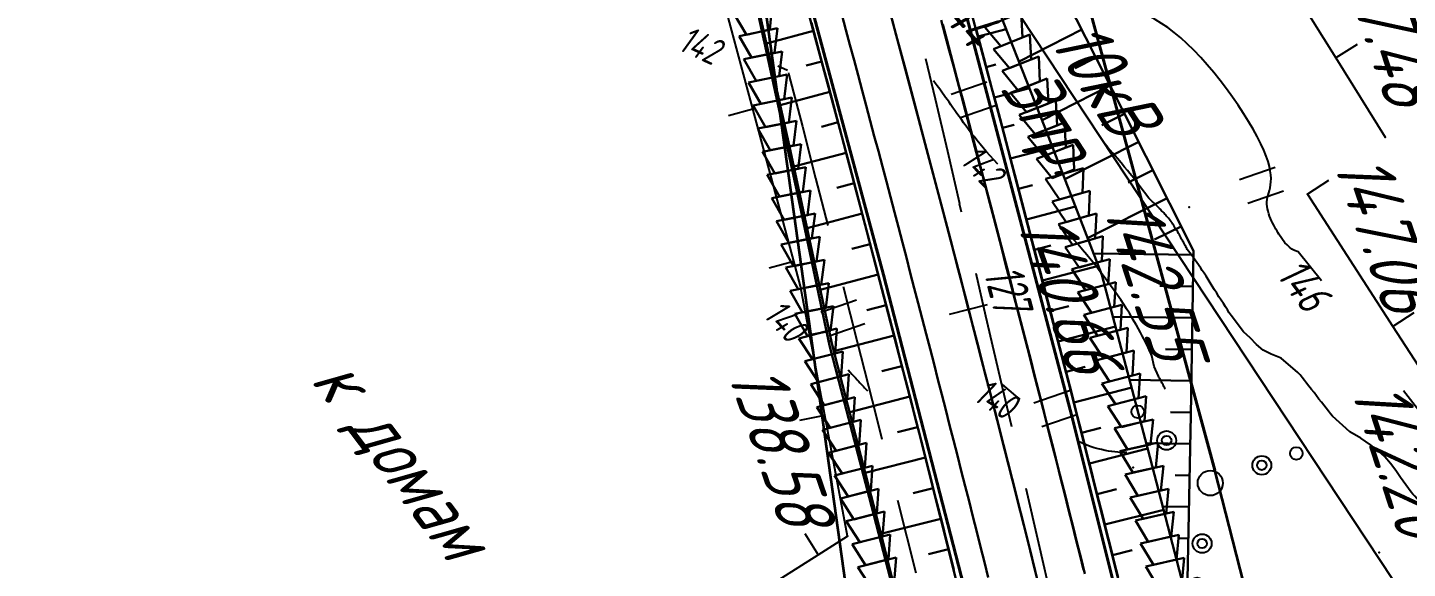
# Model space of a CAD drawing. Header units: millimetres. Extents: x -698 to 8131, y -704 to 4503.
# Drawn here: x 7918.2 to 8005.9, y -270.7 to -236.4 of the extents above; entities that cross this region are included whole.
import ezdxf

# ---------------------------------------------------------------- set-up
doc = ezdxf.new("R2010")
doc.units = ezdxf.units.MM
doc.linetypes.add('CONTI', pattern=[0])
for name, color, linetype, lineweight in [('10', 1, 'Continuous', 35), ('КОПИЯ_ОСЬ_13_ОТКОСЫ', 7, 'Continuous', 30), ('КОПИЯ_ОСЬ_ГРАНИЦЫ_ПОЛОС', 7, 'Continuous', 30), ('КОПИЯ_ОСЬ_ОТКОСЫ', 7, 'Continuous', 30), ('Огражд-перила', 1, 'ограждение2', 40), ('ОСЬ_ВЕРХ_ПОКРЫТИЯ_ГРАНИЦЫ_ПОЛОС', 7, 'Continuous', 30), ('ОСЬ_ВЕРХ_ПОКРЫТИЯ_ОСЬ', 1, 'Continuous', 30)]:
    doc.layers.add(name, color=color, linetype=linetype, lineweight=lineweight)
for name, color, linetype in [('GOR_BDEFAULT', 212, 'CONTI'), ('NAD_MDEFAULT', 7, 'CONTI'), ('PI_OTDEFAULT', 172, 'CONTI'), ('PI_TTDEFAULT', 5, 'CONTI'), ('SIT_LDEFAULT', 7, 'CONTI'), ('USLZNDEFAULT', 7, 'CONTI'), ('канава', 7, 'Continuous'), ('ОСЬ_ВЕРХ_ПОКРЫТИЯ_ПИКЕТЫ', 1, 'Continuous'), ('разметка', 7, 'Continuous')]:
    doc.layers.add(name, color=color, linetype=linetype)
doc.layers.get('КОПИЯ_ОСЬ_ОТКОСЫ').off()
doc.styles.add('eskd', font='isocpeui.ttf', dxfattribs={"width": 1.2})
doc.styles.add('SHRFT', font='isocpeui.ttf', dxfattribs={"width": 3.5})
doc.styles.get("Standard").update_dxf_attribs({"font": 'isocpeui.ttf'})
doc.linetypes.add('ограждение2', pattern='A,0.25,-0.1,[132,ltypeshp.shx,S=0.1,R=0,X=-0.1,Y=0],-0.1,1', length=1.45)

# ---------------------------------------------------------------- blocks, each defined once
blk = doc.blocks.new('BL_2010')
at = {"color": 0}
for centre, radius in [((0, 5.78), 0.4), ((0, 3.46), 0.6), ((0, 3.46), 0.3), ((0, 0), 0.8), ((-3.46, -1.74), 0.6), ((-3.46, -1.74), 0.3), ((3.46, -1.74), 0.6), ((3.46, -1.74), 0.3), ((-5.78, -2.88), 0.4), ((5.78, -2.88), 0.4)]:
    blk.add_circle(centre, radius, dxfattribs=at)
blk = doc.blocks.new('BL_2011')
at = {"color": 0}
for p, q in [((0, 0), (0, 2.4)), ((1.6, 0), (1.6, 2.4))]:
    blk.add_line(p, q, dxfattribs=at)
blk = doc.blocks.new('6')
at = {"layer": 'канава', "color": 5, "linetype": 'Continuous', "lineweight": 30}
for p, q in [((-1.5, -1.25), (-1.5, 1.25)), ((0, 0.75), (-1.5, 1.25)), ((0, 0.75), (0, -0.75)), ((0, -0.75), (-1.5, -1.25))]:
    blk.add_line(p, q, dxfattribs=at)
blk = doc.blocks.new('*U54')
at = {"layer": 'КОПИЯ_ОСЬ_13_ОТКОСЫ'}
for points in [[(266.116, -490.899), (269.808, -500.302), (273.454, -509.722), (276.51, -521.282), (279.502, -532.858)], [(270.131, -490.128), (274.724, -499.16), (279.274, -508.213), (279.115, -518.639), (278.901, -529.064), (280.827, -533.516), (286.944, -547.715), (287.905, -550.363), (288.742, -554.12), (289.783, -558.892), (290.59, -562.774), (291.356, -566.715), (291.384, -566.824), (291.434, -567.044), (291.476, -567.265), (291.511, -567.487), (291.54, -567.71), (291.859, -570.746), (292.134, -573.809), (292.356, -576.9), (292.519, -580.015), (292.612, -583.153), (292.629, -586.311), (292.561, -589.485)], [(272.184, -494.15), (268.196, -496.18)], [(273.09, -495.933), (271.76, -496.608)], [(273.994, -497.717), (269.657, -499.914)], [(274.897, -499.502), (273.451, -500.233)], [(275.798, -501.287), (271.111, -503.65)], [(276.698, -503.074), (275.135, -503.86)], [(277.596, -504.861), (272.556, -507.389)], [(278.492, -506.649), (276.811, -507.49)], [(279.271, -508.464), (272.939, -508.383)], [(279.244, -510.464), (277.134, -510.435)], [(279.216, -512.464), (274.166, -512.389)], [(279.185, -514.464), (277.502, -514.437)], [(279.152, -516.463), (275.228, -516.397)], [(279.118, -518.463), (277.81, -518.44)], [(279.081, -520.463), (276.282, -520.41)], [(279.043, -522.462), (278.11, -522.444)], [(279.002, -524.462), (277.33, -524.427)], [(278.96, -526.461), (278.402, -526.449)]]:
    blk.add_lwpolyline(points, dxfattribs=at)
blk = doc.blocks.new('*U57')
at = {"layer": 'КОПИЯ_ОСЬ_13_ОТКОСЫ'}
for points in [[(281.274, -496.154), (282.914, -503.429), (284.528, -510.71), (287.228, -523.184), (290.183, -534.663), (293.073, -546.158)], [(282.013, -499.84), (282.859, -503.739), (282.926, -504.03), (285.013, -513.625), (287.054, -523.229), (289.583, -532.859), (292.065, -542.5)], [(282.789, -503.414), (282.905, -503.388)], [(283.22, -505.367), (283.259, -505.358)], [(283.648, -507.32), (283.774, -507.293)], [(284.073, -509.275), (284.115, -509.265)], [(284.497, -511.229), (284.634, -511.199)], [(284.918, -513.184), (284.964, -513.174)], [(285.338, -515.14), (285.48, -515.109)], [(285.756, -517.095), (285.803, -517.085)], [(286.172, -519.052), (286.327, -519.019)], [(286.586, -521.008), (286.638, -520.998)], [(286.998, -522.966), (287.173, -522.929)], [(287.497, -524.902), (287.554, -524.887)], [(288.007, -526.836), (288.164, -526.794)], [(288.515, -528.77), (288.568, -528.757)], [(289.021, -530.705), (289.162, -530.668)], [(289.526, -532.641), (289.573, -532.628)], [(290.028, -534.576), (290.152, -534.544)], [(290.529, -536.513), (290.57, -536.502)]]:
    blk.add_lwpolyline(points, dxfattribs=at)

msp = doc.modelspace()

# ---------------------------------------------------------------- linework, layer by layer
at = {"layer": '10'}
for points in [[(7384.503, 596.294), (7438.513, 545.904), (7502.403, 474.094), (7557.083, 408.214), (7599.643, 364.494), (7714.093, 267.324), (7782.333, 205.664), (7802.953, 187.964), (7827.053, 167.284), (7831.933, 163.094), (7846.053, 144.894), (7851.593, 137.764), (7868.693, 97.284), (7876.343, 79.154), (7881.943, 63.124), (7904.923, -2.646), (7913.743, -6.586), (7929.843, -50.886), (7929.843, -50.886), (7966.053, -166.916), (7964.873, -168.836), (7968.623, -174.866), (7974.573, -194.306), (7993.635, -264.502)], [(7863.853, 70.864), (7884.476, 12.617), (7877.933, 4.654), (7901.503, -60.456), (7901.503, -60.456), (7903.353, -66.696), (7920.303, -88.716), (7920.303, -88.716), (7924.883, -103.006), (7927.523, -111.296), (7935.553, -136.466), (7947.793, -175.836), (7939.213, -182.256), (7941.853, -190.566), (7950.433, -184.326), (7954.713, -198.606), (7954.713, -198.606), (7964.685, -232.402), (7972.355, -287.432), (7972.925, -291.482), (7975.035, -306.552), (7979.805, -321.222), (7971.075, -330.472)], [(8007.615, -334.042), (8006.055, -312.952), (7993.635, -264.502), (7974.573, -194.306), (7968.623, -174.866), (7964.873, -168.836), (7966.053, -166.916), (7929.843, -50.886), (7929.843, -50.886), (7913.743, -6.586), (7904.923, -2.646), (7881.943, 63.124)], [(7954.713, -198.606), (7964.685, -232.402), (7972.355, -287.432), (7972.925, -291.482), (7975.035, -306.552), (7979.805, -321.222), (7971.075, -330.472), (7975.975, -333.902), (7980.045, -344.882), (7974.835, -356.852), (7975.845, -360.712)], [(7777.275, -561.382), (7779.235, -563.922), (7804.995, -544.202), (7801.735, -540.062), (7827.925, -519.342), (7830.075, -522.142), (7880.365, -480.112), (7888.765, -477.362), (7981.265, -400.242), (7996.105, -379.532), (8005.275, -357.472), (8007.615, -334.042), (8006.055, -312.952), (7993.635, -264.502)]]:
    msp.add_lwpolyline(points, dxfattribs=at)
at = {"layer": 'GOR_BDEFAULT', "color": 212, "flags": 128}
for points, elevation in [([(8000.419, -252.48), (7998.939, -250.65), (7998.709, -250.56), (7998.529, -250.47), (7998.379, -250.34), (7998.239, -250.2), (7998.089, -250.06), (7997.709, -249.52), (7997.649, -249.42), (7997.589, -249.32), (7997.519, -249.2), (7997.449, -249.08), (7997.379, -248.95), (7997.299, -248.81), (7997.239, -248.67), (7997.169, -248.52), (7997.109, -248.37), (7997.059, -248.22), (7997.019, -248.07), (7996.979, -247.92), (7996.959, -247.77), (7996.939, -247.62), (7996.949, -247.47), (7996.959, -247.33), (7996.989, -247.18), (7997.029, -247.04), (7997.069, -246.89), (7997.109, -246.74), (7997.149, -246.57), (7997.179, -246.39), (7997.199, -246.2), (7997.209, -245.99), (7997.199, -245.76), (7997.159, -245.5), (7997.109, -245.22), (7997.019, -244.91), (7996.899, -244.56), (7996.749, -244.19), (7996.559, -243.78), (7996.329, -243.33), (7996.069, -242.86), (7995.779, -242.37), (7995.459, -241.86), (7995.119, -241.34), (7994.759, -240.82), (7994.369, -240.29), (7993.979, -239.77), (7993.569, -239.26), (7993.159, -238.77), (7992.739, -238.3), (7992.309, -237.85), (7991.889, -237.43), (7991.469, -237.05), (7991.059, -236.72), (7990.659, -236.41), (7990.259, -236.15), (7989.859, -235.9), (7989.469, -235.69), (7989.089, -235.49), (7988.699, -235.3), (7988.319, -235.13), (7987.939, -234.96), (7987.559, -234.78), (7987.189, -234.61), (7986.809, -234.42), (7986.429, -234.22), (7986.039, -234), (7985.659, -233.76), (7985.269, -233.49), (7984.879, -233.2), (7984.499, -232.89), (7984.109, -232.55), (7983.729, -232.21), (7983.359, -231.86), (7982.989, -231.5), (7982.629, -231.14), (7982.289, -230.78), (7981.959, -230.43), (7981.649, -230.09), (7981.359, -229.76), (7981.079, -229.44), (7980.829, -229.15), (7980.599, -228.89), (7979.309, -227.21), (7979.029, -226.45), (7979.029, -226.38), (7979.019, -226.32), (7979.019, -226.25), (7979.019, -226.18), (7979.009, -226.11), (7979.009, -226.04), (7979.009, -225.97), (7978.999, -225.9), (7978.989, -225.82), (7978.979, -225.75), (7978.959, -225.68), (7978.939, -225.6), (7978.919, -225.53), (7978.879, -225.45), (7978.849, -225.38), (7978.799, -225.31), (7978.749, -225.23), (7978.699, -225.16), (7978.639, -225.08), (7978.569, -225.01), (7978.499, -224.93), (7978.419, -224.85), (7978.339, -224.76), (7978.259, -224.67), (7978.169, -224.58), (7978.079, -224.48), (7977.989, -224.38), (7977.899, -224.27), (7977.799, -224.16), (7977.699, -224.03), (7977.609, -223.9), (7977.509, -223.76), (7977.409, -223.61), (7977.319, -223.45), (7977.219, -223.28), (7977.119, -223.09), (7977.029, -222.89), (7976.939, -222.67), (7976.849, -222.44), (7976.759, -222.18), (7976.679, -221.91), (7976.599, -221.61), (7976.529, -221.29), (7976.459, -220.95), (7976.389, -220.58), (7976.329, -220.19), (7976.269, -219.77), (7976.219, -219.34), (7976.159, -218.88), (7976.109, -218.42), (7976.059, -217.94), (7975.999, -217.46), (7975.929, -216.97), (7975.869, -216.48), (7975.789, -216), (7975.709, -215.52), (7975.609, -215.05), (7975.509, -214.59), (7975.389, -214.14), (7975.259, -213.72), (7975.119, -213.31), (7974.959, -212.93), (7974.779, -212.56), (7974.589, -212.21), (7974.389, -211.87), (7974.169, -211.54), (7973.939, -211.22), (7973.689, -210.91), (7973.429, -210.6), (7973.159, -210.29), (7972.869, -209.98), (7972.569, -209.67), (7972.259, -209.35), (7971.929, -209.03), (7971.589, -208.69), (7971.249, -208.35), (7970.889, -207.99), (7970.519, -207.63), (7970.149, -207.27), (7969.779, -206.91), (7969.409, -206.54), (7969.039, -206.19), (7968.689, -205.83), (7968.339, -205.49), (7967.999, -205.16), (7967.679, -204.85), (7967.379, -204.55), (7967.099, -204.28), (7966.839, -204.02), (7966.609, -203.8)], 146), ([(7965.889, -238.84), (7966.499, -239.12)], 142), ([(7979.849, -245.08), (7979.609, -244.81), (7979.369, -244.55), (7979.139, -244.3), (7978.929, -244.05), (7978.729, -243.8), (7978.529, -243.56), (7978.349, -243.33), (7978.169, -243.1), (7977.999, -242.88), (7977.839, -242.66), (7977.679, -242.45), (7977.539, -242.24), (7977.389, -242.05), (7977.259, -241.85), (7977.129, -241.67), (7976.999, -241.49), (7976.879, -241.32), (7976.759, -241.15), (7976.649, -241), (7976.539, -240.85), (7976.439, -240.71), (7976.339, -240.57), (7976.249, -240.44), (7976.169, -240.32), (7976.089, -240.21), (7976.009, -240.11), (7975.939, -240.01), (7975.879, -239.93), (7975.819, -239.85), (7975.769, -239.78)], 142), ([(8016.859, -282.39), (8016.769, -282.33), (8016.669, -282.27), (8016.549, -282.2), (8016.429, -282.11), (8016.289, -282.01), (8016.139, -281.89), (8015.969, -281.75), (8015.799, -281.59), (8015.609, -281.41), (8015.419, -281.21), (8015.209, -280.97), (8014.979, -280.71), (8014.749, -280.42), (8014.499, -280.1), (8014.239, -279.74), (8013.969, -279.34), (8013.689, -278.92), (8013.399, -278.47), (8013.099, -277.99), (8012.809, -277.51), (8012.509, -277.01), (8012.209, -276.5), (8011.919, -276), (8011.639, -275.5), (8011.359, -275.02), (8011.099, -274.55), (8010.849, -274.1), (8010.619, -273.68), (8010.409, -273.28), (8010.219, -272.93), (8009.339, -271.12), (8009.329, -270.86), (8009.289, -270.57), (8009.209, -270.24), (8009.079, -269.89), (8008.909, -269.53), (8008.759, -269.15), (8008.119, -268.25), (8008.009, -268.12), (8007.889, -267.98), (8007.759, -267.83), (8007.629, -267.67), (8007.489, -267.5), (8007.339, -267.33), (8007.189, -267.16), (8007.039, -266.98), (8006.889, -266.81), (8006.749, -266.64), (8006.609, -266.47), (8006.469, -266.31), (8006.339, -266.16), (8006.219, -266.02), (8006.109, -265.89), (8005.429, -264.96), (8005.139, -264.52), (8004.799, -264.08), (8004.429, -263.66), (8004.009, -263.28), (8003.519, -262.89), (8002.919, -262.48), (8002.219, -262.07), (8001.119, -261.07), (8000.989, -260.92), (8000.849, -260.75), (8000.709, -260.57), (8000.559, -260.38), (8000.409, -260.19), (8000.249, -259.99), (8000.099, -259.78), (7999.939, -259.58), (7999.779, -259.38), (7999.619, -259.18), (7999.469, -258.98), (7999.329, -258.8), (7999.179, -258.62), (7999.049, -258.46), (7998.919, -258.31), (7997.859, -257.4), (7997.219, -257.13), (7996.709, -256.88), (7996.289, -256.52), (7995.879, -256.11), (7995.469, -255.71), (7994.669, -254.68), (7994.559, -254.51), (7994.439, -254.33), (7994.309, -254.13), (7994.179, -253.93), (7994.039, -253.71), (7993.899, -253.49), (7993.759, -253.27), (7993.619, -253.05), (7993.479, -252.82), (7993.339, -252.61), (7993.209, -252.39), (7993.079, -252.19), (7992.959, -252), (7992.839, -251.83), (7992.739, -251.67), (7992.139, -250.82), (7991.889, -250.49), (7991.859, -250.43), (7991.819, -250.37), (7991.789, -250.3), (7991.749, -250.23), (7991.709, -250.16), (7991.669, -250.08), (7991.629, -250), (7991.579, -249.91), (7991.529, -249.83), (7991.489, -249.74), (7991.439, -249.65), (7991.389, -249.56), (7991.339, -249.47), (7991.289, -249.38), (7991.239, -249.3), (7991.179, -249.21), (7991.129, -249.13), (7991.079, -249.05), (7991.029, -248.97), (7990.969, -248.89), (7990.919, -248.81), (7990.859, -248.73), (7990.809, -248.66), (7990.749, -248.59), (7990.689, -248.51), (7990.639, -248.44), (7990.579, -248.37), (7990.519, -248.3), (7990.449, -248.23), (7990.389, -248.16), (7990.329, -248.1), (7990.259, -248.03), (7990.199, -247.96), (7990.129, -247.9), (7990.069, -247.83), (7989.999, -247.77), (7989.939, -247.71), (7989.869, -247.64), (7989.809, -247.58), (7989.739, -247.52), (7989.679, -247.46), (7989.619, -247.4), (7989.559, -247.34), (7989.509, -247.29), (7989.449, -247.23), (7988.829, -246.43), (7988.789, -246.37), (7988.749, -246.31), (7988.699, -246.24), (7988.639, -246.16), (7988.569, -246.07), (7988.479, -245.95), (7988.369, -245.82), (7988.239, -245.66), (7988.089, -245.47), (7987.909, -245.26), (7987.699, -245), (7987.449, -244.71), (7987.169, -244.38), (7986.849, -244.01), (7986.489, -243.58)], 144), ([(7990.509, -259.37), (7990.489, -259.33), (7990.459, -259.29), (7990.439, -259.24), (7990.409, -259.19), (7990.379, -259.13), (7990.349, -259.08), (7990.319, -259.02), (7990.279, -258.96), (7990.249, -258.9), (7990.219, -258.83), (7990.179, -258.77), (7990.149, -258.71), (7990.119, -258.65), (7990.089, -258.59), (7990.059, -258.53), (7989.789, -257.93), (7989.629, -257.25), (7989.589, -257.13), (7989.529, -257.01), (7989.469, -256.86), (7989.399, -256.71), (7989.319, -256.54), (7989.229, -256.36), (7989.139, -256.17), (7989.029, -255.97), (7988.919, -255.76), (7988.799, -255.53), (7988.659, -255.3), (7988.519, -255.06), (7988.369, -254.8), (7988.209, -254.54), (7988.029, -254.26), (7987.849, -253.98), (7987.659, -253.69), (7987.459, -253.39), (7987.239, -253.09), (7987.019, -252.78), (7986.789, -252.46), (7986.549, -252.14), (7986.299, -251.82), (7986.049, -251.49), (7985.779, -251.17), (7985.509, -250.84), (7985.239, -250.51), (7984.949, -250.18), (7984.659, -249.86), (7984.359, -249.53)], 142), ([(7970.339, -258.13), (7970.469, -258.28), (7970.589, -258.41), (7970.709, -258.53), (7970.809, -258.65), (7970.919, -258.76), (7971.009, -258.86), (7971.099, -258.96), (7971.179, -259.04), (7971.249, -259.13), (7971.319, -259.2), (7971.379, -259.27), (7971.439, -259.33), (7971.489, -259.38), (7971.539, -259.43), (7971.579, -259.47)], 140), ([(7981.269, -260.01), (7980.309, -259.2), (7980.139, -259.04)], 140), ([(8012.869, -267.74), (8012.659, -267.5), (8012.419, -267.24), (8012.169, -266.95), (8011.899, -266.64), (8011.609, -266.32), (8011.319, -265.99), (8011.019, -265.65), (8010.719, -265.31), (8010.429, -264.98), (8010.129, -264.64), (8009.849, -264.32), (8009.579, -264.01), (8009.319, -263.72), (8009.079, -263.45), (8008.869, -263.21), (8007.829, -261.99), (8007.759, -261.88), (8007.669, -261.77), (8007.579, -261.67), (8007.479, -261.58), (8007.359, -261.48), (8007.219, -261.38), (8007.049, -261.28), (8005.619, -259.46)], 146), ([(7988.059, -263.38), (7987.939, -263.38), (7987.799, -263.37), (7987.639, -263.37), (7987.469, -263.35), (7987.289, -263.34), (7987.099, -263.32), (7986.889, -263.29), (7986.679, -263.25), (7986.449, -263.2), (7986.219, -263.15), (7985.969, -263.08), (7985.719, -263), (7985.469, -262.9), (7985.209, -262.79), (7984.939, -262.67)], 140)]:
    msp.add_lwpolyline(points, dxfattribs=dict(at, elevation=elevation))
at = {"layer": 'PI_TTDEFAULT', "color": 5}
for p in [(8004.459, -243.36, 147.484), (7999.519, -246.99, 147.064), (7991.999, -247.8, 144.515), (7988.459, -264.33, 139.553), (7970.299, -268.7, 138.584), (8004.069, -269.72, 142.2)]:
    msp.add_point(p, dxfattribs=at)
at = {"layer": 'SIT_LDEFAULT', "color": 7}
for p, q in [((8019.999, -294.21), (7975.199, -226.45)), ((7996.039, -229.84), (8001.319, -238.33)), ((7964.289, -241.57), (7961.699, -231.92)), ((8002.679, -237.49), (8001.319, -238.33)), ((8001.319, -238.33), (8004.449, -243.37)), ((7975.889, -240.96), (7975.289, -238.39)), ((7966.559, -239.28), (7966.589, -239.4)), ((7966.589, -239.4), (7967.439, -242.68)), ((7976.669, -244.28), (7975.889, -240.96)), ((7962.749, -241.99), (7964.289, -241.57)), ((7966.889, -251.23), (7964.289, -241.57)), ((7967.439, -242.68), (7968.279, -245.97)), ((7977.439, -247.6), (7976.669, -244.28)), ((7968.279, -245.97), (7969.049, -248.98)), ((8000.859, -246.12), (7999.519, -246.99)), ((7999.519, -246.99), (8004.949, -255.39)), ((7977.549, -248.12), (7977.429, -247.6)), ((7965.339, -251.65), (7966.889, -251.23)), ((7967.319, -252.82), (7966.889, -251.23)), ((7979.099, -254.72), (7978.469, -252.02)), ((7968.859, -261.02), (7967.319, -252.82)), ((7970.029, -252.85), (7970.919, -256.36)), ((7980.159, -259.25), (7979.099, -254.72)), ((8006.289, -254.52), (8004.949, -255.39)), ((8004.949, -255.39), (8008.599, -261.03)), ((7970.929, -256.36), (7972.099, -260.98)), ((7980.749, -261.75), (7980.159, -259.25)), ((7967.289, -261.32), (7968.859, -261.02)), ((7970.309, -268.7), (7968.859, -261.02)), ((7972.099, -260.98), (7972.489, -262.54)), ((7973.479, -266.41), (7974.639, -271.01)), ((7982.459, -269.16), (7981.649, -265.66)), ((7967.589, -268.52), (7968.449, -269.87)), ((7968.449, -269.87), (7970.299, -268.7)), ((7959.989, -275.21), (7968.449, -269.87)), ((7983.539, -273.88), (7982.459, -269.16))]:
    msp.add_line(p, q, dxfattribs=at)
at = {"layer": 'КОПИЯ_ОСЬ_13_ОТКОСЫ'}
for points in [[(7975.611, -225.939), (7980.114, -242.647), (7984.477, -259.392), (7988.697, -276.174), (7993.229, -294.623), (7994.197, -298.331), (7995.393, -303.002), (7996.317, -306.77), (7997.196, -310.572), (7998.012, -314.401), (7998.392, -316.331), (7998.749, -318.265), (7998.975, -319.565), (7999.19, -320.866), (7999.392, -322.17), (7999.582, -323.484), (7999.759, -324.799), (7999.922, -326.115), (8000.036, -327.11), (8000.141, -328.106), (8000.236, -329.103), (8000.323, -330.1), (8000.529, -333.137)], [(7965.966, -228.582), (7970.448, -245.209), (7974.789, -261.872), (7978.989, -278.572), (7983.517, -297.007), (7984.366, -300.724), (7985.396, -305.346), (7986.178, -309.029), (7986.908, -312.7), (7987.41, -315.441), (7987.719, -317.261), (7988.009, -319.084), (7988.189, -320.293), (7988.358, -321.504), (7988.516, -322.717), (7988.663, -323.923), (7988.797, -325.131), (7988.918, -326.34), (7989, -327.241), (7989.075, -328.143), (7989.141, -329.046), (7989.2, -329.949), (7989.251, -330.852)], [(7963.382, -229.509), (7965.022, -236.784), (7966.636, -244.064), (7969.336, -256.539), (7972.291, -268.017), (7975.181, -279.512)], [(7979.121, -233.274), (7982.813, -242.676), (7986.459, -252.097), (7989.515, -263.656), (7992.506, -275.233)], [(7968.152, -236.621), (7965.166, -237.427)], [(7978.605, -236.982), (7980.395, -236.502)], [(7968.672, -238.553), (7967.676, -238.82)], [(7979.121, -238.914), (7979.718, -238.755)], [(7969.19, -240.484), (7966.033, -241.329)], [(7979.636, -240.847), (7981.866, -240.254)], [(7969.706, -242.416), (7968.653, -242.697)], [(7980.15, -242.78), (7980.893, -242.583)], [(7970.219, -244.349), (7966.889, -245.233)], [(7980.66, -244.714), (7983.332, -244.009)], [(7970.732, -246.282), (7969.622, -246.576)], [(7981.17, -246.647), (7982.061, -246.413)], [(7981.677, -248.582), (7984.79, -247.767)], [(7971.242, -248.216), (7967.735, -249.14)], [(7971.751, -250.151), (7970.582, -250.457)], [(7982.183, -250.517), (7983.221, -250.246)], [(7982.687, -252.452), (7986.241, -251.53)], [(7972.257, -252.085), (7968.58, -253.046)], [(7972.762, -254.021), (7971.536, -254.34)], [(7983.189, -254.388), (7984.373, -254.082)], [(7983.689, -256.325), (7987.335, -255.385)], [(7973.264, -255.956), (7969.442, -256.947)], [(7973.765, -257.893), (7972.491, -258.221)], [(7984.187, -258.262), (7985.402, -257.95)], [(7984.683, -260.199), (7988.36, -259.259)], [(7974.264, -259.829), (7970.444, -260.812)], [(7974.761, -261.767), (7973.488, -262.093)], [(7985.177, -262.137), (7986.403, -261.825)], [(7975.256, -263.704), (7971.438, -264.678)], [(7985.669, -264.076), (7989.379, -263.135)], [(7975.75, -265.642), (7974.477, -265.966)], [(7986.16, -266.015), (7987.397, -265.702)], [(7986.649, -267.954), (7990.39, -267.013)], [(7976.242, -267.581), (7972.425, -268.547)], [(7976.731, -269.52), (7975.459, -269.841)], [(7987.136, -269.894), (7988.383, -269.582)]]:
    msp.add_lwpolyline(points, dxfattribs=at)
at = {"layer": 'КОПИЯ_ОСЬ_ГРАНИЦЫ_ПОЛОС'}
for points in [[(7985.306, -270.819), (7985.062, -269.848), (7984.819, -268.877), (7984.575, -267.906), (7984.33, -266.935), (7984.085, -265.965), (7983.839, -264.994), (7983.593, -264.024), (7983.347, -263.053), (7983.1, -262.083), (7982.852, -261.113), (7982.605, -260.143), (7982.356, -259.173), (7982.107, -258.203), (7981.858, -257.234), (7981.608, -256.264), (7981.358, -255.295), (7981.107, -254.325), (7980.856, -253.356), (7980.604, -252.387), (7980.352, -251.418), (7980.099, -250.45), (7979.846, -249.481), (7979.593, -248.512), (7979.339, -247.544), (7979.084, -246.576), (7978.829, -245.608), (7978.573, -244.64), (7978.318, -243.672), (7978.061, -242.704), (7977.804, -241.736), (7977.547, -240.769), (7977.289, -239.801), (7977.031, -238.834), (7976.772, -237.867), (7976.513, -236.9), (7976.253, -235.933)], [(7976.353, -236.205), (7976.612, -237.171), (7976.871, -238.138), (7977.129, -239.105), (7977.387, -240.073), (7977.644, -241.04), (7977.901, -242.007), (7978.157, -242.975), (7978.413, -243.943), (7978.669, -244.911), (7978.923, -245.879), (7979.178, -246.847), (7979.432, -247.815), (7979.685, -248.783), (7979.938, -249.752), (7980.19, -250.72), (7980.442, -251.689), (7980.694, -252.658), (7980.945, -253.627), (7981.195, -254.596), (7981.445, -255.565), (7981.695, -256.535), (7981.944, -257.504), (7982.193, -258.474), (7982.441, -259.443), (7982.688, -260.413), (7982.935, -261.383), (7983.182, -262.353), (7983.428, -263.324), (7983.674, -264.294), (7983.919, -265.265), (7984.164, -266.235), (7984.408, -267.206), (7984.652, -268.177), (7984.895, -269.148), (7985.138, -270.119), (7985.38, -271.09)]]:
    msp.add_lwpolyline(points, dxfattribs=at)
at = {"layer": 'Огражд-перила', "ltscale": 7}
for points in [[(8008.277, -341.155), (8001.725, -337.797, -0.147582), (8000.131, -332.684, 0.044303), (7996.043, -306.952), (7996.043, -306.952), (7996.043, -306.952), (7996.043, -306.952), (7992.453, -293.168), (7988.035, -274.963), (7984.555, -261.075), (7977.048, -232.51), (7964.978, -189.592), (7954.671, -155.968), (7939.642, -109.304), (7929.784, -80.336), (7914.782, -37.959), (7896.22, 14.483), (7889.735, 32.476)], [(7881.136, 29.571), (7889.948, 4.19), (7913.256, -61.731), (7925.12, -95.22), (7937.408, -132.073), (7946.537, -161.278), (7955.856, -192.011), (7965.009, -223.892), (7972.59, -252.107), (7978.544, -275.139), (7983.125, -293.303, -0.012488), (7988.401, -318.577, -0.040689), (7989.791, -335.391, -0.039762), (7988.26, -351.613, -0.056014), (7982.03, -370.267, -0.095933), (7948.961, -408.5), (7922.95, -430.67), (7891.218, -457.71), (7857.753, -486.276), (7849.63, -493.217, -0.45951), (7841.641, -492.508, -1.674407)]]:
    msp.add_lwpolyline(points, format="xyb", dxfattribs=at)
at = {"layer": 'ОСЬ_ВЕРХ_ПОКРЫТИЯ_ГРАНИЦЫ_ПОЛОС'}
for points in [[(7969.943, -235.578), (7970.203, -236.541), (7970.463, -237.505), (7970.721, -238.469), (7970.98, -239.433), (7971.238, -240.397), (7971.495, -241.361), (7971.752, -242.325), (7972.009, -243.29), (7972.265, -244.254), (7972.521, -245.219), (7972.776, -246.184), (7973.03, -247.149), (7973.285, -248.114), (7973.538, -249.079), (7973.792, -250.045), (7974.044, -251.01), (7974.297, -251.976), (7974.548, -252.941), (7974.8, -253.907), (7975.051, -254.873), (7975.301, -255.839), (7975.551, -256.806), (7975.801, -257.772), (7976.05, -258.738), (7976.298, -259.705), (7976.546, -260.672), (7976.794, -261.638), (7977.041, -262.605), (7977.288, -263.572), (7977.534, -264.54), (7977.78, -265.507), (7978.025, -266.474), (7978.27, -267.442), (7978.514, -268.409), (7978.758, -269.377), (7979.001, -270.345), (7979.244, -271.313)], [(7979.244, -271.313), (7979.001, -270.345), (7978.758, -269.377), (7978.514, -268.409), (7978.27, -267.442), (7978.025, -266.474), (7977.78, -265.507), (7977.534, -264.54), (7977.288, -263.572), (7977.041, -262.605), (7976.794, -261.638), (7976.546, -260.672), (7976.298, -259.705), (7976.05, -258.738), (7975.801, -257.772), (7975.551, -256.806), (7975.301, -255.839), (7975.051, -254.873), (7974.8, -253.907), (7974.548, -252.941), (7974.297, -251.976), (7974.044, -251.01), (7973.792, -250.045), (7973.538, -249.079), (7973.285, -248.114), (7973.03, -247.149), (7972.776, -246.184), (7972.521, -245.219), (7972.265, -244.254), (7972.009, -243.29), (7971.752, -242.325), (7971.495, -241.361), (7971.238, -240.397), (7970.98, -239.433), (7970.721, -238.469), (7970.463, -237.505), (7970.203, -236.541), (7969.943, -235.578)], [(7968.013, -236.102), (7968.273, -237.065), (7968.532, -238.028), (7968.791, -238.991), (7969.049, -239.954), (7969.307, -240.917), (7969.564, -241.88), (7969.82, -242.843), (7970.077, -243.807), (7970.333, -244.77), (7970.588, -245.734), (7970.843, -246.698), (7971.097, -247.662), (7971.351, -248.626), (7971.605, -249.59), (7971.858, -250.555), (7972.11, -251.519), (7972.362, -252.484), (7972.614, -253.448), (7972.865, -254.413), (7973.116, -255.378), (7973.366, -256.343), (7973.615, -257.308), (7973.865, -258.274), (7974.113, -259.239), (7974.362, -260.205), (7974.609, -261.17), (7974.857, -262.136), (7975.104, -263.102), (7975.35, -264.068), (7975.596, -265.034), (7975.841, -266.001), (7976.086, -266.967), (7976.331, -267.934), (7976.575, -268.9), (7976.819, -269.867), (7977.062, -270.834)], [(7978.449, -236.399), (7978.708, -237.366), (7978.967, -238.334), (7979.226, -239.302), (7979.484, -240.27), (7979.741, -241.238), (7979.998, -242.207), (7980.255, -243.175), (7980.511, -244.144), (7980.767, -245.112), (7981.022, -246.081), (7981.277, -247.05), (7981.531, -248.019), (7981.785, -248.988), (7982.038, -249.958), (7982.291, -250.927), (7982.543, -251.897), (7982.795, -252.866), (7983.046, -253.836), (7983.297, -254.806), (7983.548, -255.776), (7983.798, -256.746), (7984.047, -257.717), (7984.296, -258.687), (7984.545, -259.658), (7984.793, -260.628), (7985.04, -261.599), (7985.288, -262.57), (7985.534, -263.541), (7985.78, -264.512), (7986.026, -265.483), (7986.271, -266.455), (7986.516, -267.426), (7986.76, -268.398), (7987.004, -269.37), (7987.248, -270.341), (7987.491, -271.313)]]:
    msp.add_lwpolyline(points, dxfattribs=at)
at = {"layer": 'ОСЬ_ВЕРХ_ПОКРЫТИЯ_ОСЬ'}
msp.add_lwpolyline([(7945.532, -142.326, -0.017489), (7984.559, -280.28)], format="xyb", dxfattribs=at)
at = {"layer": 'ОСЬ_ВЕРХ_ПОКРЫТИЯ_ПИКЕТЫ'}
msp.add_line((7976.789, -254.605), (7979.209, -253.978), dxfattribs=at)
msp.add_line((7976.789, -254.605), (7979.209, -253.978), dxfattribs=at)
at = {"layer": 'разметка', "lineweight": 30, "ltscale": 7}
msp.add_lwpolyline([(7794.813, 179.953, -0.016421), (7820.572, 157.123, -0.069268), (7848.608, 122.632, -0.03752), (7862.044, 95.292, -0.011737), (7872.344, 67.643), (7884.891, 32.268), (7923.161, -75.629, -0.007544), (7942.474, -132.803, -0.000894), (7950.125, -156.779, -0.015332), (7984.142, -278.581, -0.007602), (7992.126, -311.998, -0.040426), (7994.931, -333.109)], format="xyb", dxfattribs=at)

# ---------------------------------------------------------------- block references
at = {"layer": 'USLZNDEFAULT', "color": 7, "rotation": 289}
for name, p in [('BL_2011', (7976.889, -240.63, 142.5)), ('BL_2011', (7995.209, -246.04, 2.5)), ('BL_2011', (7968.619, -254.47)), ('BL_2010', (7993.349, -265.32)), ('BL_2011', (7982.139, -260.22))]:
    msp.add_blockref(name, p, dxfattribs=at)
at = {"layer": 'КОПИЯ_ОСЬ_13_ОТКОСЫ'}
for name, p in [('*U57', (7682.108, 266.646)), ('*U54', (7713.005, 257.625))]:
    msp.add_blockref(name, p, dxfattribs=at)
at = {"layer": 'КОПИЯ_ОСЬ_ОТКОСЫ'}
for p, rotation in [((7964.632, -236.695), 282.5980554495413), ((7980.734, -237.31), 291.4969855076681), ((7964.94, -238.163), 281.500576244839), ((7981.284, -238.705), 291.4969855076681), ((7965.239, -239.633), 281.500576244839), ((7981.833, -240.101), 291.3217209149111), ((7965.538, -241.103), 281.500576244839), ((7982.378, -241.499), 291.3217209149111), ((7965.837, -242.573), 281.500576244839), ((7982.924, -242.896), 291.3217209149111), ((7966.136, -244.043), 281.500576244839), ((7983.469, -244.293), 291.3217209149111), ((7966.432, -245.513), 281.3174578957839), ((7984.014, -245.691), 291.3217209149111), ((7966.726, -246.984), 281.3174578957839), ((7984.502, -247.107), 285.9090902956568), ((7967.02, -248.455), 281.3174578957839), ((7984.913, -248.55), 285.9090902956568), ((7967.315, -249.926), 281.3174578957839), ((7985.324, -249.993), 285.9090902956568), ((7967.609, -251.396), 281.3174578957839), ((7985.735, -251.435), 285.9090902956568), ((7967.9, -252.868), 281.1319552938638), ((7986.145, -252.878), 284.7911038608967), ((7968.19, -254.34), 281.1319552938638), ((7986.528, -254.328), 284.7911038608967), ((7968.48, -255.811), 281.1319552938638), ((7986.911, -255.779), 284.7911038608967), ((7968.803, -257.276), 284.5656129591288), ((7987.294, -257.229), 284.7911038608967), ((7969.18, -258.727), 284.5656129591288), ((7987.677, -258.679), 284.7911038608967), ((7969.558, -260.179), 284.5656129591288), ((7988.06, -260.129), 284.7911038608967), ((7969.935, -261.631), 284.5656129591288), ((7988.443, -261.58), 284.7911038608967), ((7970.312, -263.083), 284.5656129591288), ((7988.824, -263.03), 282.6924555728392), ((7970.689, -264.534), 284.5656129591288), ((7989.154, -264.494), 282.6924555728392), ((7971.066, -265.986), 284.5656129591288), ((7989.484, -265.957), 282.6924555728392), ((7971.438, -267.439), 284.2866086832449), ((7989.813, -267.42), 282.6924555728392), ((7971.809, -268.893), 284.2866086832449), ((7990.143, -268.884), 282.6924555728392), ((7972.179, -270.347), 284.2866086832449), ((7990.472, -270.347), 282.6924555728392), ((7972.549, -271.8), 284.2866086832449), ((7990.802, -271.81), 282.6924555728392)]:
    msp.add_blockref('6', p, dxfattribs=dict(at, rotation=rotation))

# ---------------------------------------------------------------- texts
at = {"layer": 'GOR_BDEFAULT', "color": 212, "style": 'SHRFT', "width": 0.75}
for s, height, rotation, p in [('144', 2.625, 310.60472, (7975.598, -234.915, 144)), ('142', 1.7223, 335.43356, (7959.465, -237.79, 142)), ('142', 1.7223, 314.04642, (7977.387, -244.92, 142)), ('146', 2.1263, 306.63521, (7997.505, -252.12, 146)), ('140', 1.7223, 312.34033, (7964.894, -254.685, 140)), ('140', 1.7223, 327.75138, (7978.221, -260.027, 140))]:
    msp.add_text(s, height=height, rotation=rotation, dxfattribs=at).set_placement(p)
at = {"layer": 'NAD_MDEFAULT', "color": 7, "style": 'eskd', "oblique": 10, "width": 0.8}
for s, rotation, p in [('10кВ', 303, (7983.079, -237.25)), ('3пр.', 303, (7979.919, -240.25, -144)), ('к домам', 307.16111, (7936.155, -258.802))]:
    msp.add_text(s, height=3.5, rotation=rotation, dxfattribs=at).set_placement(p)
at = {"layer": 'PI_OTDEFAULT', "color": 172, "style": 'eskd', "oblique": 10, "width": 0.8}
for s, rotation, p in [('147.48', 288, (8001.346, -231.616)), ('147.06', 289, (8001.132, -245.014)), ('142.55', 288, (7986.521, -247.886, 4.5)), ('140.66', 289, (7981.019, -248.8)), ('138.58', 289, (7962.658, -258.367)), ('142.20', 288, (8002.255, -259.393, 5))]:
    msp.add_text(s, height=3.5, rotation=rotation, dxfattribs=at).set_placement(p)
at = {"layer": 'ОСЬ_ВЕРХ_ПОКРЫТИЯ_ПИКЕТЫ', "width": 0.6}
msp.add_text('127', height=2.5, rotation=284.54157, dxfattribs=at).set_placement((7978.949, -251.979))

doc.saveas('drawing.dxf')
